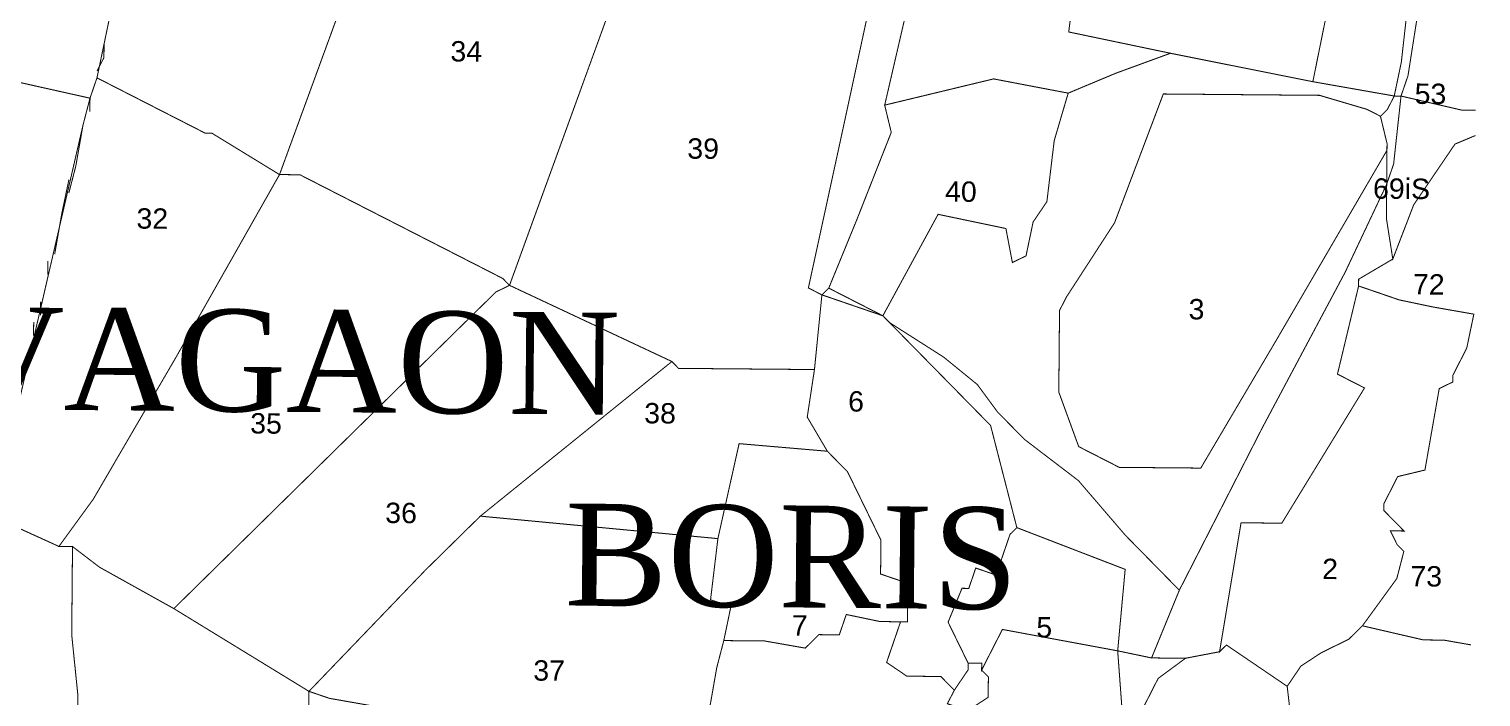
# Model space of a CAD drawing. Header units: metres. Extents: x 266684 to 275933, y 2060666 to 2074564.
# Drawn here: x 275045 to 275899, y 2070032 to 2070425 of the extents above; entities that cross this region are included whole.
import ezdxf

# ---------------------------------------------------------------- set-up
doc = ezdxf.new("R2010")
doc.units = ezdxf.units.M
for name, color, linetype in [('SURVEY NO.', 7, 'Continuous'), ('SURVEY PLOT BOUNDARY', 35, 'Continuous'), ('VILLAGE BOUNDARY', 212, 'Continuous'), ('VILLAGE NAME', 3, 'Continuous')]:
    doc.layers.add(name, color=color, linetype=linetype)
doc.styles.add('PDF Arial', font='arial.ttf')

# ---------------------------------------------------------------- blocks, each defined once
blk = doc.blocks.new('ERSUJATA')
at = {"layer": 'SURVEY PLOT BOUNDARY', "lineweight": 18, "const_width": 0.6}
for points in [[(275026.52, 2070137.35), (275062.36, 2070121.04), (275070.36, 2070120.97), (275069.9, 2070068.99), (275073.58, 2070032.98), (275073.48, 2070020.98)], [(275792.67, 2069974.7), (275785.24, 2070038.74), (275793.34, 2070050.67), (275805.4, 2070058.56), (275821.46, 2070066.42), (275829.53, 2070074.34), (275865.43, 2070066.03), (275877.42, 2070065.93), (275893.39, 2070063.12), (275877.42, 2070065.93), (275865.43, 2070066.03), (275829.53, 2070074.34), (275849.76, 2070102.15), (275853.89, 2070118.11), (275849.93, 2070122.14), (275846, 2070130.18), (275854, 2070130.11), (275842.11, 2070142.21), (275842.15, 2070146.2), (275850.28, 2070162.13), (275866.31, 2070165.98), (275874.72, 2070213.89), (275882.75, 2070217.82), (275882.79, 2070221.82), (275890.92, 2070237.74), (275895.09, 2070257.7), (275871.14, 2070261.9), (275851.19, 2070266.08), (275827.28, 2070274.28), (275827.31, 2070278.28), (275847.4, 2070290.1), (275859.68, 2070321.98), (275883.98, 2070357.75), (275896.01, 2070362.79), (275883.98, 2070357.75), (275859.68, 2070321.98), (275847.4, 2070290.1), (275843.62, 2070314.12), (275843.79, 2070334.11), (275847.89, 2070346.07), (275852.24, 2070386.02), (275888.15, 2070377.71), (275896.14, 2070377.64), (275888.15, 2070377.71), (275852.24, 2070386.02), (275856.34, 2070397.98), (275873.28, 2070505.79)], [(275445.31, 2070025.72), (275449.52, 2070049.68), (275453.66, 2070065.64), (275477.64, 2070065.43), (275501.59, 2070061.22), (275505.63, 2070065.18), (275509.66, 2070069.14), (275521.65, 2070069.04), (275525.75, 2070081), (275545.7, 2070076.83), (275557.7, 2070076.72), (275549.49, 2070052.8), (275561.41, 2070044.7), (275581.4, 2070044.53), (275585.36, 2070040.49), (275589.33, 2070036.46), (275585.26, 2070028.5)], [(275597.22, 2070024.4), (275609.28, 2070032.29), (275609.38, 2070044.28), (275605.42, 2070048.31), (275617.62, 2070072.2), (275685.48, 2070059.61), (275689.05, 2070011.6)], [(275697.12, 2070019.52), (275709.32, 2070043.41), (275725.42, 2070055.26), (275745.44, 2070059.08), (275749.47, 2070063.05), (275761.39, 2070054.95), (275773.32, 2070046.85), (275785.24, 2070038.74), (275792.67, 2069974.7)]]:
    blk.add_lwpolyline(points, dxfattribs=at)
for points in [[(275702.82, 2070671.21), (275682.41, 2070623.41), (275674.24, 2070603.49), (275669.58, 2070527.56), (275656.68, 2070423.72), (275716.54, 2070411.2), (275684.45, 2070399.48), (275656.36, 2070387.73), (275612.46, 2070396.11), (275548.36, 2070380.68), (275573.29, 2070488.42), (275623.05, 2070691.9), (275635.39, 2070731.78), (275682.83, 2070671.39)], [(275894.77, 2070677.53), (275882.25, 2070617.67), (275874.01, 2070589.75), (275869.6, 2070541.81), (275865.42, 2070521.85), (275852.42, 2070406.01), (275848.24, 2070386.05), (275800.34, 2070394.47), (275825.41, 2070518.2), (275833.44, 2070522.13), (275837.97, 2070582.07), (275822.05, 2070590.2), (275814.16, 2070602.27), (275818.4, 2070630.22), (275806.48, 2070638.32), (275806.69, 2070662.31), (275810.75, 2070670.27), (275815.03, 2070702.22), (275870.89, 2070689.74), (275883.16, 2070721.62), (275895.12, 2070717.51), (275898.98, 2070701.49)], [(275282.35, 2070590.93), (275278.21, 2070574.97), (275192.2, 2070339.82), (275172.32, 2070351.98), (275152.44, 2070364.15), (275148.44, 2070364.19), (275084.76, 2070396.73), (275093.11, 2070436.64), (275097.24, 2070452.6), (275101.28, 2070456.56), (275134.52, 2070600.22), (275138.86, 2070640.16), (275142.86, 2070640.13)], [(275421.84, 2070541.73), (275421.77, 2070533.73), (275327.56, 2070274.66), (275323.6, 2070278.69), (275283.8, 2070299.03), (275204.2, 2070339.71), (275192.2, 2070339.82), (275278.21, 2070574.97), (275282.35, 2070590.93), (275330.15, 2070570.52)], [(275101.28, 2070456.56), (275097.24, 2070452.6), (275093.11, 2070436.64), (275084.76, 2070396.73), (275080.66, 2070384.77), (275024.8, 2070397.26), (275016.8, 2070397.33), (275004.81, 2070397.43), (275004.88, 2070405.43), (275033.39, 2070465.16), (275017.43, 2070469.29), (275030.3, 2070569.14), (275086.3, 2070572.65), (275097.28, 2070456.6)], [(275549.38, 2070496.63), (275549.27, 2070484.63), (275524.27, 2070368.9), (275503.45, 2070273.12), (275511.41, 2070269.05), (275507.02, 2070225.11), (275427.07, 2070225.8), (275423.11, 2070229.84), (275327.56, 2070274.66), (275421.77, 2070533.73), (275421.84, 2070541.73)], [(275825.41, 2070518.2), (275800.34, 2070394.47), (275716.54, 2070411.2), (275656.68, 2070423.72), (275669.58, 2070527.56), (275697.56, 2070527.32), (275737.43, 2070514.97), (275745.57, 2070530.9)], [(275873.42, 2070521.78), (275873.28, 2070505.79), (275856.34, 2070397.98), (275852.24, 2070386.02), (275848.24, 2070386.05), (275852.42, 2070406.01), (275865.42, 2070521.85)], [(275573.29, 2070488.42), (275548.36, 2070380.68), (275552.22, 2070364.65), (275531.78, 2070312.85), (275515.44, 2070273.01), (275511.41, 2070269.05), (275503.45, 2070273.12), (275524.27, 2070368.9), (275549.27, 2070484.63), (275549.38, 2070496.63)], [(275800.34, 2070394.47), (275848.24, 2070386.05), (275844.18, 2070378.09), (275840.14, 2070374.13), (275832.18, 2070378.2), (275804.27, 2070386.44), (275712.33, 2070387.24), (275683.68, 2070311.52), (275655.32, 2070267.79), (275651.25, 2070259.83), (275650.97, 2070227.84), (275650.83, 2070211.85), (275662.54, 2070179.76), (275686.42, 2070167.56), (275734.39, 2070167.14), (275779.03, 2070242.72), (275843.97, 2070354.1), (275843.79, 2070334.11), (275819.35, 2070282.35), (275770.58, 2070190.81), (275733.97, 2070119.16), (275721.77, 2070095.28), (275697.99, 2070119.48), (275690.07, 2070127.54), (275662.37, 2070159.77), (275630.6, 2070184.04), (275614.75, 2070200.17), (275602.89, 2070216.27), (275583.05, 2070232.44), (275551.24, 2070252.71), (275547.28, 2070256.74), (275579.78, 2070316.43), (275619.69, 2070308.09), (275623.51, 2070288.06), (275631.54, 2070291.99), (275635.71, 2070311.94), (275643.81, 2070323.87), (275648.13, 2070359.82), (275656.36, 2070387.73), (275684.45, 2070399.48), (275716.54, 2070411.2)], [(275080.66, 2070384.77), (275076.52, 2070368.82), (275034.97, 2070189.25), (274959.76, 2070273.88), (274976.03, 2070305.72), (274984.06, 2070309.65), (275000.25, 2070333.5), (275012.35, 2070345.39), (275016.42, 2070353.35), (275028.59, 2070373.23), (275016.8, 2070397.33), (275024.8, 2070397.26)], [(275192.2, 2070339.82), (275131.3, 2070232.39), (275082.59, 2070148.85), (275062.36, 2070121.04), (275026.52, 2070137.35), (275002.36, 2070117.57), (275006.47, 2070129.52), (275018.74, 2070161.4), (275034.97, 2070189.25), (275076.52, 2070368.82), (275080.66, 2070384.77), (275084.76, 2070396.73), (275148.44, 2070364.19), (275152.44, 2070364.15), (275172.32, 2070351.98)], [(275656.36, 2070387.73), (275648.13, 2070359.82), (275643.81, 2070323.87), (275635.71, 2070311.94), (275631.54, 2070291.99), (275623.51, 2070288.06), (275619.69, 2070308.09), (275579.78, 2070316.43), (275547.28, 2070256.74), (275515.44, 2070273.01), (275531.78, 2070312.85), (275552.22, 2070364.65), (275548.36, 2070380.68), (275612.46, 2070396.11)], [(275840.14, 2070374.13), (275844, 2070358.1), (275843.97, 2070354.1), (275779.03, 2070242.72), (275734.39, 2070167.14), (275686.42, 2070167.56), (275662.54, 2070179.76), (275650.83, 2070211.85), (275650.97, 2070227.84), (275651.25, 2070259.83), (275655.32, 2070267.79), (275683.68, 2070311.52), (275712.33, 2070387.24), (275804.27, 2070386.44), (275832.18, 2070378.2)], [(275852.24, 2070386.02), (275847.89, 2070346.07), (275843.79, 2070334.11), (275843.97, 2070354.1), (275844, 2070358.1), (275840.14, 2070374.13), (275844.18, 2070378.09), (275848.24, 2070386.05)], [(275327.56, 2070274.66), (275319.53, 2070270.73), (275283.24, 2070235.06), (275202.59, 2070155.8), (275154.2, 2070108.24), (275130, 2070084.46), (275086.24, 2070108.83), (275070.36, 2070120.97), (275062.36, 2070121.04), (275082.59, 2070148.85), (275131.3, 2070232.39), (275192.2, 2070339.82), (275204.2, 2070339.71), (275283.8, 2070299.03), (275323.6, 2070278.69)], [(275847.4, 2070290.1), (275827.31, 2070278.28), (275827.28, 2070274.28), (275814.83, 2070222.41), (275830.75, 2070214.28), (275782.08, 2070134.73), (275758.1, 2070134.94), (275745.44, 2070059.08), (275725.42, 2070055.26), (275705.43, 2070055.44), (275721.77, 2070095.28), (275733.97, 2070119.16), (275770.58, 2070190.81), (275819.35, 2070282.35), (275843.79, 2070334.11), (275843.62, 2070314.12)], [(275423.11, 2070229.84), (275310.38, 2070138.86), (275278.12, 2070107.16), (275209.53, 2070035.78), (275130, 2070084.46), (275154.2, 2070108.24), (275202.59, 2070155.8), (275283.24, 2070235.06), (275319.53, 2070270.73), (275327.56, 2070274.66)], [(275547.28, 2070256.74), (275551.24, 2070252.71), (275547.28, 2070256.74), (275511.41, 2070269.05), (275515.44, 2070273.01)], [(275895.09, 2070257.7), (275890.92, 2070237.74), (275882.79, 2070221.82), (275882.75, 2070217.82), (275874.72, 2070213.89), (275866.31, 2070165.98), (275850.28, 2070162.13), (275842.15, 2070146.2), (275842.11, 2070142.21), (275854, 2070130.11), (275846, 2070130.18), (275849.93, 2070122.14), (275853.89, 2070118.11), (275849.76, 2070102.15), (275829.53, 2070074.34), (275821.46, 2070066.42), (275805.4, 2070058.56), (275793.34, 2070050.67), (275785.24, 2070038.74), (275773.32, 2070046.85), (275761.39, 2070054.95), (275749.47, 2070063.05), (275745.44, 2070059.08), (275758.1, 2070134.94), (275782.08, 2070134.73), (275830.75, 2070214.28), (275814.83, 2070222.41), (275827.28, 2070274.28), (275851.19, 2070266.08), (275871.14, 2070261.9)], [(275551.24, 2070252.71), (275610.68, 2070192.21), (275626.14, 2070132.1), (275622.11, 2070128.14), (275613.91, 2070104.22), (275601.95, 2070108.32), (275597.85, 2070096.36), (275593.85, 2070096.4), (275585.68, 2070076.48), (275597.46, 2070052.38), (275597.43, 2070048.38), (275589.33, 2070036.46), (275585.36, 2070040.49), (275581.4, 2070044.53), (275561.41, 2070044.7), (275549.49, 2070052.8), (275557.7, 2070076.72), (275561.69, 2070076.69), (275561.8, 2070088.68), (275561.87, 2070096.68), (275557.91, 2070100.71), (275545.95, 2070104.81), (275546.12, 2070124.8), (275526.49, 2070164.96), (275514.6, 2070177.06), (275502.78, 2070197.15), (275507.02, 2070225.11), (275511.41, 2070269.05), (275547.28, 2070256.74)], [(275602.89, 2070216.27), (275614.75, 2070200.17), (275630.6, 2070184.04), (275662.37, 2070159.77), (275690.07, 2070127.54), (275697.99, 2070119.48), (275721.77, 2070095.28), (275705.43, 2070055.44), (275685.48, 2070059.61), (275689.89, 2070107.55), (275626.14, 2070132.1), (275610.68, 2070192.21), (275551.24, 2070252.71), (275583.05, 2070232.44)], [(275507.02, 2070225.11), (275502.78, 2070197.15), (275514.6, 2070177.06), (275462.67, 2070181.51), (275450.19, 2070125.64), (275310.38, 2070138.86), (275423.11, 2070229.84), (275427.07, 2070225.8)], [(275514.6, 2070177.06), (275526.49, 2070164.96), (275546.12, 2070124.8), (275545.95, 2070104.81), (275557.91, 2070100.71), (275561.87, 2070096.68), (275561.8, 2070088.68), (275561.69, 2070076.69), (275557.7, 2070076.72), (275545.7, 2070076.83), (275525.75, 2070081), (275521.65, 2070069.04), (275509.66, 2070069.14), (275505.63, 2070065.18), (275501.59, 2070061.22), (275477.64, 2070065.43), (275453.66, 2070065.64), (275457.83, 2070085.59), (275445.87, 2070089.69), (275450.19, 2070125.64), (275462.67, 2070181.51)], [(275450.19, 2070125.64), (275445.87, 2070089.69), (275457.83, 2070085.59), (275453.66, 2070065.64), (275449.52, 2070049.68), (275445.31, 2070025.72), (275441.11, 2070001.77), (275440.93, 2069981.78), (275409.02, 2069990.06), (275409.13, 2070002.05), (275389.14, 2070002.23), (275221.49, 2070031.68), (275209.53, 2070035.78), (275278.12, 2070107.16), (275310.38, 2070138.86)], [(275685.48, 2070059.61), (275617.62, 2070072.2), (275605.42, 2070048.31), (275605.46, 2070052.31), (275597.46, 2070052.38), (275585.68, 2070076.48), (275593.85, 2070096.4), (275597.85, 2070096.36), (275601.95, 2070108.32), (275613.91, 2070104.22), (275622.11, 2070128.14), (275626.14, 2070132.1), (275689.89, 2070107.55)], [(275130, 2070084.46), (275209.53, 2070035.78), (275209.46, 2070027.79), (275228.44, 2069911.67), (275196.56, 2069923.94), (275192.6, 2069927.98), (275172.61, 2069928.15), (275164.65, 2069932.22), (275136.56, 2069920.47), (275064.64, 2069925.1), (275061.38, 2070009.09), (275073.48, 2070020.98), (275073.58, 2070032.98), (275069.9, 2070068.99), (275070.25, 2070108.97), (275070.36, 2070120.97), (275086.24, 2070108.83)], [(275705.43, 2070055.44), (275725.42, 2070055.26), (275709.32, 2070043.41), (275697.12, 2070019.52), (275692.81, 2069983.58), (275688.46, 2069943.63), (275680.25, 2069919.71), (275655.67, 2069851.95), (275667.32, 2069811.87), (275663.15, 2069791.91), (275659.18, 2069795.94), (275659.25, 2069803.94), (275655.36, 2069815.97), (275655.5, 2069831.96), (275647.68, 2069852.02), (275672.4, 2069935.77), (275684.85, 2069987.64), (275689.05, 2070011.6), (275685.48, 2070059.61)], [(275605.42, 2070048.31), (275609.38, 2070044.28), (275609.28, 2070032.29), (275597.22, 2070024.4), (275585.26, 2070028.5), (275589.33, 2070036.46), (275597.43, 2070048.38), (275597.46, 2070052.38), (275605.46, 2070052.31)], [(275389.14, 2070002.23), (275368.38, 2069914.44), (275376.34, 2069910.37), (275356.04, 2069874.57), (275320.13, 2069882.88), (275296.18, 2069887.08), (275296.29, 2069899.08), (275236.43, 2069911.6), (275228.44, 2069911.67), (275209.46, 2070027.79), (275209.53, 2070035.78), (275221.49, 2070031.68)]]:
    blk.add_lwpolyline(points, close=True, dxfattribs=at)
at = {"layer": 'VILLAGE BOUNDARY', "lineweight": 0, "const_width": 0.6}
for points in [[(275084.8, 2070400.73), (275088.86, 2070408.69), (275088.93, 2070416.69)], [(275080.66, 2070384.77), (275080.59, 2070376.78)], [(275068.18, 2070328.91), (275072.31, 2070344.86), (275076.52, 2070368.82)], [(275068.25, 2070336.9), (275064.07, 2070316.95), (275059.87, 2070292.99)], [(275055.76, 2070281.03), (275055.83, 2070289.03)], [(275051.56, 2070257.08), (275051.63, 2070265.08)], [(275047.52, 2070253.12), (275047.45, 2070245.12)]]:
    blk.add_lwpolyline(points, dxfattribs=at)
at = {"layer": 'SURVEY NO.', "attachment_point": 7, "rotation": 359.4987, "style": 'PDF Arial'}
for s, insert, char_height in [('34', (275292.73, 2070406.22), 11.994), ('53', (275860.2, 2070381.27), 11.994), ('39', (275432.15, 2070349.03), 11.994), ('40', (275583.84, 2070323.71), 11.994), ('69iS', (275835.72, 2070325.5), 11.994), ('32', (275107.97, 2070307.88), 11.994), ('72', (275859.22, 2070269.32), 11.994), ('3', (275727.16, 2070254.48), 11.99), ('6', (275526.8, 2070200.26), 11.99), ('38', (275406.8, 2070193.31), 11.994), ('35', (275174.88, 2070187.34), 11.994), ('36', (275254.37, 2070134.67), 11.994), ('2', (275805.78, 2070101.85), 11.99), ('73', (275857.71, 2070097.4), 11.994), ('7', (275493.66, 2070068.6), 11.99), ('5', (275637.57, 2070067.34), 11.99), ('37', (275341.51, 2070041.94), 11.994)]:
    blk.add_mtext(s, dxfattribs=dict(at, insert=insert, char_height=char_height))
at = {"layer": 'VILLAGE NAME', "char_height": 59.9689, "attachment_point": 7, "rotation": 359.4987, "style": 'PDF Arial'}
for s, insert, width in [('{\\fTimes New Roman|b0|i0|c0|p18;NEVEDAR NAVAGAON}', (274413.46, 2070205.69), 949.4881), ('{\\fTimes New Roman|b0|i0|c0|p18;BORIS}', (275359.88, 2070085.45), 323.506)]:
    blk.add_mtext(s, dxfattribs=dict(at, insert=insert, width=width))

msp = doc.modelspace()

# ---------------------------------------------------------------- block references
msp.add_blockref('ERSUJATA', (0, 0))

doc.saveas('drawing.dxf')
